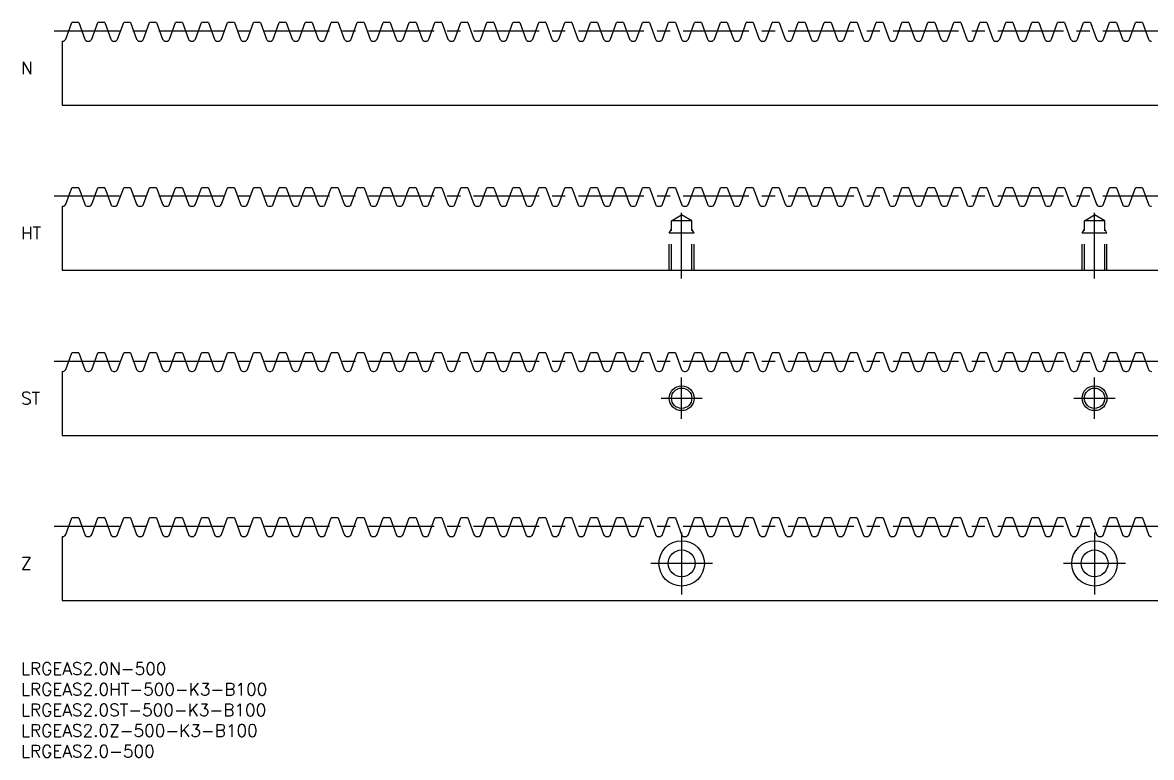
# Model space of a CAD drawing. Extents: x 0 to 547, y -23 to 155.
# Drawn here: x 0.4 to 273.8, y -23 to 155 of the extents above; entities that cross this region are included whole.
import ezdxf

# ---------------------------------------------------------------- set-up
doc = ezdxf.new("R2010")
doc.units = 0
doc.header["$LTSCALE"] = 0.5
doc.linetypes.add('CENTER', pattern=[50.8, 31.75, -6.35, 6.35, -6.35])
doc.linetypes.add('DASHED', pattern=[19.05, 12.7, -6.35])
for name, color, linetype in [('MSM_CENTER', 1, 'CENTER'), ('MSM_CONTINUOUS', 7, 'CONTINUOUS'), ('MSM_DASHED', 4, 'DASHED'), ('MSM_NARROW', 5, 'CONTINUOUS'), ('MSM_PART_NUMBER', 7, 'CONTINUOUS')]:
    doc.layers.add(name, color=color, linetype=linetype)
doc.styles.get("Standard").update_dxf_attribs({"font": 'txt.shx', "height": 3, "bigfont": 'bigfont.shx'})

msp = doc.modelspace()

# ---------------------------------------------------------------- linework, layer by layer
at = {"layer": 'MSM_CENTER'}
for p, q in [((8, 153), (512, 153)), ((8, 113), (512, 113)), ((160, 93), (160, 110.42)), ((260, 93), (260, 110.42)), ((8, 73), (512, 73)), ((160, 59), (160, 69)), ((260, 59), (260, 69)), ((155, 64), (165, 64)), ((255, 64), (265, 64)), ((8, 33), (512, 33)), ((160, 31.5), (160, 16.5)), ((260, 31.5), (260, 16.5)), ((167.5, 24), (152.5, 24)), ((267.5, 24), (252.5, 24))]:
    msp.add_line(p, q, dxfattribs=at)
at = {"layer": 'MSM_CONTINUOUS'}
for p, q in [((10.84, 151), (12.3, 155)), ((13.98, 155), (12.3, 155)), ((13.98, 155), (15.44, 151)), ((17.13, 151), (18.58, 155)), ((20.27, 155), (18.58, 155)), ((20.27, 155), (21.72, 151)), ((23.41, 151), (24.87, 155)), ((26.55, 155), (24.87, 155)), ((26.55, 155), (28.01, 151)), ((29.69, 151), (31.15, 155)), ((32.83, 155), (31.15, 155)), ((32.83, 155), (34.29, 151)), ((35.98, 151), (37.43, 155)), ((39.12, 155), (37.43, 155)), ((39.12, 155), (40.57, 151)), ((42.26, 151), (43.71, 155)), ((45.4, 155), (43.71, 155)), ((45.4, 155), (46.86, 151)), ((48.54, 151), (50, 155)), ((51.68, 155), (50, 155)), ((51.68, 155), (53.14, 151)), ((54.83, 151), (56.28, 155)), ((57.97, 155), (56.28, 155)), ((57.97, 155), (59.42, 151)), ((61.11, 151), (62.56, 155)), ((64.25, 155), (62.56, 155)), ((64.25, 155), (65.71, 151)), ((67.39, 151), (68.85, 155)), ((70.53, 155), (68.85, 155)), ((70.53, 155), (71.99, 151)), ((73.67, 151), (75.13, 155)), ((76.82, 155), (75.13, 155)), ((76.82, 155), (78.27, 151)), ((79.96, 151), (81.41, 155)), ((83.1, 155), (81.41, 155)), ((83.1, 155), (84.56, 151)), ((86.24, 151), (87.7, 155)), ((89.38, 155), (87.7, 155)), ((89.38, 155), (90.84, 151)), ((92.52, 151), (93.98, 155)), ((95.67, 155), (93.98, 155)), ((95.67, 155), (97.12, 151)), ((98.81, 151), (100.26, 155)), ((101.95, 155), (100.26, 155)), ((101.95, 155), (103.41, 151)), ((105.09, 151), (106.55, 155)), ((108.23, 155), (106.55, 155)), ((108.23, 155), (109.69, 151)), ((111.37, 151), (112.83, 155)), ((114.52, 155), (112.83, 155)), ((114.52, 155), (115.97, 151)), ((117.66, 151), (119.11, 155)), ((120.8, 155), (119.11, 155)), ((120.8, 155), (122.25, 151)), ((123.94, 151), (125.4, 155)), ((127.08, 155), (125.4, 155)), ((127.08, 155), (128.54, 151)), ((130.22, 151), (131.68, 155)), ((133.37, 155), (131.68, 155)), ((133.37, 155), (134.82, 151)), ((136.51, 151), (137.96, 155)), ((139.65, 155), (137.96, 155)), ((139.65, 155), (141.1, 151)), ((142.79, 151), (144.25, 155)), ((145.93, 155), (144.25, 155)), ((145.93, 155), (147.39, 151)), ((149.07, 151), (150.53, 155)), ((152.21, 155), (150.53, 155)), ((152.21, 155), (153.67, 151)), ((155.36, 151), (156.81, 155)), ((158.5, 155), (156.81, 155)), ((158.5, 155), (159.95, 151)), ((161.64, 151), (163.1, 155)), ((164.78, 155), (163.1, 155)), ((164.78, 155), (166.24, 151)), ((167.92, 151), (169.38, 155)), ((171.06, 155), (169.38, 155)), ((171.06, 155), (172.52, 151)), ((174.21, 151), (175.66, 155)), ((177.35, 155), (175.66, 155)), ((177.35, 155), (178.8, 151)), ((180.49, 151), (181.95, 155)), ((183.63, 155), (181.95, 155)), ((183.63, 155), (185.09, 151)), ((186.77, 151), (188.23, 155)), ((189.91, 155), (188.23, 155)), ((189.91, 155), (191.37, 151)), ((193.06, 151), (194.51, 155)), ((196.2, 155), (194.51, 155)), ((196.2, 155), (197.65, 151)), ((199.34, 151), (200.79, 155)), ((202.48, 155), (200.79, 155)), ((202.48, 155), (203.94, 151)), ((205.62, 151), (207.08, 155)), ((208.76, 155), (207.08, 155)), ((208.76, 155), (210.22, 151)), ((211.91, 151), (213.36, 155)), ((215.05, 155), (213.36, 155)), ((215.05, 155), (216.5, 151)), ((218.19, 151), (219.64, 155)), ((221.33, 155), (219.64, 155)), ((221.33, 155), (222.79, 151)), ((224.47, 151), (225.93, 155)), ((227.61, 155), (225.93, 155)), ((227.61, 155), (229.07, 151)), ((230.75, 151), (232.21, 155)), ((233.9, 155), (232.21, 155)), ((233.9, 155), (235.35, 151)), ((237.04, 151), (238.49, 155)), ((240.18, 155), (238.49, 155)), ((240.18, 155), (241.64, 151)), ((243.32, 151), (244.78, 155)), ((246.46, 155), (244.78, 155)), ((246.46, 155), (247.92, 151)), ((249.6, 151), (251.06, 155)), ((252.75, 155), (251.06, 155)), ((252.75, 155), (254.2, 151)), ((255.89, 151), (257.34, 155)), ((259.03, 155), (257.34, 155)), ((259.03, 155), (260.49, 151)), ((262.17, 151), (263.63, 155)), ((265.31, 155), (263.63, 155)), ((265.31, 155), (266.77, 151)), ((268.45, 151), (269.91, 155)), ((271.6, 155), (269.91, 155)), ((271.6, 155), (273.05, 151)), ((10, 150.5), (10.13, 150.5)), ((10, 150.5), (10, 135)), ((16.15, 150.5), (16.41, 150.5)), ((22.44, 150.5), (22.7, 150.5)), ((28.72, 150.5), (28.98, 150.5)), ((35, 150.5), (35.26, 150.5)), ((41.29, 150.5), (41.54, 150.5)), ((47.57, 150.5), (47.83, 150.5)), ((53.85, 150.5), (54.11, 150.5)), ((60.14, 150.5), (60.39, 150.5)), ((66.42, 150.5), (66.68, 150.5)), ((72.7, 150.5), (72.96, 150.5)), ((78.99, 150.5), (79.24, 150.5)), ((85.27, 150.5), (85.53, 150.5)), ((91.55, 150.5), (91.81, 150.5)), ((97.84, 150.5), (98.09, 150.5)), ((104.12, 150.5), (104.38, 150.5)), ((110.4, 150.5), (110.66, 150.5)), ((116.69, 150.5), (116.94, 150.5)), ((122.97, 150.5), (123.23, 150.5)), ((129.25, 150.5), (129.51, 150.5)), ((135.54, 150.5), (135.79, 150.5)), ((141.82, 150.5), (142.08, 150.5)), ((148.1, 150.5), (148.36, 150.5)), ((154.38, 150.5), (154.64, 150.5)), ((160.67, 150.5), (160.93, 150.5)), ((166.95, 150.5), (167.21, 150.5)), ((173.23, 150.5), (173.49, 150.5)), ((179.52, 150.5), (179.78, 150.5)), ((185.8, 150.5), (186.06, 150.5)), ((192.08, 150.5), (192.34, 150.5)), ((198.37, 150.5), (198.62, 150.5)), ((204.65, 150.5), (204.91, 150.5)), ((210.93, 150.5), (211.19, 150.5)), ((217.22, 150.5), (217.47, 150.5)), ((223.5, 150.5), (223.76, 150.5)), ((229.78, 150.5), (230.04, 150.5)), ((236.07, 150.5), (236.32, 150.5)), ((242.35, 150.5), (242.61, 150.5)), ((248.63, 150.5), (248.89, 150.5)), ((254.92, 150.5), (255.17, 150.5)), ((261.2, 150.5), (261.46, 150.5)), ((267.48, 150.5), (267.74, 150.5)), ((10, 135), (510, 135)), ((10.84, 111), (12.3, 115)), ((13.98, 115), (12.3, 115)), ((13.98, 115), (15.44, 111)), ((17.13, 111), (18.58, 115)), ((20.27, 115), (18.58, 115)), ((20.27, 115), (21.72, 111)), ((23.41, 111), (24.87, 115)), ((26.55, 115), (24.87, 115)), ((26.55, 115), (28.01, 111)), ((29.69, 111), (31.15, 115)), ((32.83, 115), (31.15, 115)), ((32.83, 115), (34.29, 111)), ((35.98, 111), (37.43, 115)), ((39.12, 115), (37.43, 115)), ((39.12, 115), (40.57, 111)), ((42.26, 111), (43.71, 115)), ((45.4, 115), (43.71, 115)), ((45.4, 115), (46.86, 111)), ((48.54, 111), (50, 115)), ((51.68, 115), (50, 115)), ((51.68, 115), (53.14, 111)), ((54.83, 111), (56.28, 115)), ((57.97, 115), (56.28, 115)), ((57.97, 115), (59.42, 111)), ((61.11, 111), (62.56, 115)), ((64.25, 115), (62.56, 115)), ((64.25, 115), (65.71, 111)), ((67.39, 111), (68.85, 115)), ((70.53, 115), (68.85, 115)), ((70.53, 115), (71.99, 111)), ((73.67, 111), (75.13, 115)), ((76.82, 115), (75.13, 115)), ((76.82, 115), (78.27, 111)), ((79.96, 111), (81.41, 115)), ((83.1, 115), (81.41, 115)), ((83.1, 115), (84.56, 111)), ((86.24, 111), (87.7, 115)), ((89.38, 115), (87.7, 115)), ((89.38, 115), (90.84, 111)), ((92.52, 111), (93.98, 115)), ((95.67, 115), (93.98, 115)), ((95.67, 115), (97.12, 111)), ((98.81, 111), (100.26, 115)), ((101.95, 115), (100.26, 115)), ((101.95, 115), (103.41, 111)), ((105.09, 111), (106.55, 115)), ((108.23, 115), (106.55, 115)), ((108.23, 115), (109.69, 111)), ((111.37, 111), (112.83, 115)), ((114.52, 115), (112.83, 115)), ((114.52, 115), (115.97, 111)), ((117.66, 111), (119.11, 115)), ((120.8, 115), (119.11, 115)), ((120.8, 115), (122.25, 111)), ((123.94, 111), (125.4, 115)), ((127.08, 115), (125.4, 115)), ((127.08, 115), (128.54, 111)), ((130.22, 111), (131.68, 115)), ((133.37, 115), (131.68, 115)), ((133.37, 115), (134.82, 111)), ((136.51, 111), (137.96, 115)), ((139.65, 115), (137.96, 115)), ((139.65, 115), (141.1, 111)), ((142.79, 111), (144.25, 115)), ((145.93, 115), (144.25, 115)), ((145.93, 115), (147.39, 111)), ((149.07, 111), (150.53, 115)), ((152.21, 115), (150.53, 115)), ((152.21, 115), (153.67, 111)), ((155.36, 111), (156.81, 115)), ((158.5, 115), (156.81, 115)), ((158.5, 115), (159.95, 111)), ((161.64, 111), (163.1, 115)), ((164.78, 115), (163.1, 115)), ((164.78, 115), (166.24, 111)), ((167.92, 111), (169.38, 115)), ((171.06, 115), (169.38, 115)), ((171.06, 115), (172.52, 111)), ((174.21, 111), (175.66, 115)), ((177.35, 115), (175.66, 115)), ((177.35, 115), (178.8, 111)), ((180.49, 111), (181.95, 115)), ((183.63, 115), (181.95, 115)), ((183.63, 115), (185.09, 111)), ((186.77, 111), (188.23, 115)), ((189.91, 115), (188.23, 115)), ((189.91, 115), (191.37, 111)), ((193.06, 111), (194.51, 115)), ((196.2, 115), (194.51, 115)), ((196.2, 115), (197.65, 111)), ((199.34, 111), (200.79, 115)), ((202.48, 115), (200.79, 115)), ((202.48, 115), (203.94, 111)), ((205.62, 111), (207.08, 115)), ((208.76, 115), (207.08, 115)), ((208.76, 115), (210.22, 111)), ((211.91, 111), (213.36, 115)), ((215.05, 115), (213.36, 115)), ((215.05, 115), (216.5, 111)), ((218.19, 111), (219.64, 115)), ((221.33, 115), (219.64, 115)), ((221.33, 115), (222.79, 111)), ((224.47, 111), (225.93, 115)), ((227.61, 115), (225.93, 115)), ((227.61, 115), (229.07, 111)), ((230.75, 111), (232.21, 115)), ((233.9, 115), (232.21, 115)), ((233.9, 115), (235.35, 111)), ((237.04, 111), (238.49, 115)), ((240.18, 115), (238.49, 115)), ((240.18, 115), (241.64, 111)), ((243.32, 111), (244.78, 115)), ((246.46, 115), (244.78, 115)), ((246.46, 115), (247.92, 111)), ((249.6, 111), (251.06, 115)), ((252.75, 115), (251.06, 115)), ((252.75, 115), (254.2, 111)), ((255.89, 111), (257.34, 115)), ((259.03, 115), (257.34, 115)), ((259.03, 115), (260.49, 111)), ((262.17, 111), (263.63, 115)), ((265.31, 115), (263.63, 115)), ((265.31, 115), (266.77, 111)), ((268.45, 111), (269.91, 115)), ((271.6, 115), (269.91, 115)), ((271.6, 115), (273.05, 111)), ((10, 110.5), (10.13, 110.5)), ((10, 110.5), (10, 95)), ((16.15, 110.5), (16.41, 110.5)), ((22.44, 110.5), (22.7, 110.5)), ((28.72, 110.5), (28.98, 110.5)), ((35, 110.5), (35.26, 110.5)), ((41.29, 110.5), (41.54, 110.5)), ((47.57, 110.5), (47.83, 110.5)), ((53.85, 110.5), (54.11, 110.5)), ((60.14, 110.5), (60.39, 110.5)), ((66.42, 110.5), (66.68, 110.5)), ((72.7, 110.5), (72.96, 110.5)), ((78.99, 110.5), (79.24, 110.5)), ((85.27, 110.5), (85.53, 110.5)), ((91.55, 110.5), (91.81, 110.5)), ((97.84, 110.5), (98.09, 110.5)), ((104.12, 110.5), (104.38, 110.5)), ((110.4, 110.5), (110.66, 110.5)), ((116.69, 110.5), (116.94, 110.5)), ((122.97, 110.5), (123.23, 110.5)), ((129.25, 110.5), (129.51, 110.5)), ((135.54, 110.5), (135.79, 110.5)), ((141.82, 110.5), (142.08, 110.5)), ((148.1, 110.5), (148.36, 110.5)), ((154.38, 110.5), (154.64, 110.5)), ((160.67, 110.5), (160.93, 110.5)), ((166.95, 110.5), (167.21, 110.5)), ((173.23, 110.5), (173.49, 110.5)), ((179.52, 110.5), (179.78, 110.5)), ((185.8, 110.5), (186.06, 110.5)), ((192.08, 110.5), (192.34, 110.5)), ((198.37, 110.5), (198.62, 110.5)), ((204.65, 110.5), (204.91, 110.5)), ((210.93, 110.5), (211.19, 110.5)), ((217.22, 110.5), (217.47, 110.5)), ((223.5, 110.5), (223.76, 110.5)), ((229.78, 110.5), (230.04, 110.5)), ((236.07, 110.5), (236.32, 110.5)), ((242.35, 110.5), (242.61, 110.5)), ((248.63, 110.5), (248.89, 110.5)), ((254.92, 110.5), (255.17, 110.5)), ((261.2, 110.5), (261.46, 110.5)), ((267.48, 110.5), (267.74, 110.5)), ((10, 95), (510, 95)), ((10.84, 71), (12.3, 75)), ((13.98, 75), (12.3, 75)), ((13.98, 75), (15.44, 71)), ((17.13, 71), (18.58, 75)), ((20.27, 75), (18.58, 75)), ((20.27, 75), (21.72, 71)), ((23.41, 71), (24.87, 75)), ((26.55, 75), (24.87, 75)), ((26.55, 75), (28.01, 71)), ((29.69, 71), (31.15, 75)), ((32.83, 75), (31.15, 75)), ((32.83, 75), (34.29, 71)), ((35.98, 71), (37.43, 75)), ((39.12, 75), (37.43, 75)), ((39.12, 75), (40.57, 71)), ((42.26, 71), (43.71, 75)), ((45.4, 75), (43.71, 75)), ((45.4, 75), (46.86, 71)), ((48.54, 71), (50, 75)), ((51.68, 75), (50, 75)), ((51.68, 75), (53.14, 71)), ((54.83, 71), (56.28, 75)), ((57.97, 75), (56.28, 75)), ((57.97, 75), (59.42, 71)), ((61.11, 71), (62.56, 75)), ((64.25, 75), (62.56, 75)), ((64.25, 75), (65.71, 71)), ((67.39, 71), (68.85, 75)), ((70.53, 75), (68.85, 75)), ((70.53, 75), (71.99, 71)), ((73.67, 71), (75.13, 75)), ((76.82, 75), (75.13, 75)), ((76.82, 75), (78.27, 71)), ((79.96, 71), (81.41, 75)), ((83.1, 75), (81.41, 75)), ((83.1, 75), (84.56, 71)), ((86.24, 71), (87.7, 75)), ((89.38, 75), (87.7, 75)), ((89.38, 75), (90.84, 71)), ((92.52, 71), (93.98, 75)), ((95.67, 75), (93.98, 75)), ((95.67, 75), (97.12, 71)), ((98.81, 71), (100.26, 75)), ((101.95, 75), (100.26, 75)), ((101.95, 75), (103.41, 71)), ((105.09, 71), (106.55, 75)), ((108.23, 75), (106.55, 75)), ((108.23, 75), (109.69, 71)), ((111.37, 71), (112.83, 75)), ((114.52, 75), (112.83, 75)), ((114.52, 75), (115.97, 71)), ((117.66, 71), (119.11, 75)), ((120.8, 75), (119.11, 75)), ((120.8, 75), (122.25, 71)), ((123.94, 71), (125.4, 75)), ((127.08, 75), (125.4, 75)), ((127.08, 75), (128.54, 71)), ((130.22, 71), (131.68, 75)), ((133.37, 75), (131.68, 75)), ((133.37, 75), (134.82, 71)), ((136.51, 71), (137.96, 75)), ((139.65, 75), (137.96, 75)), ((139.65, 75), (141.1, 71)), ((142.79, 71), (144.25, 75)), ((145.93, 75), (144.25, 75)), ((145.93, 75), (147.39, 71)), ((149.07, 71), (150.53, 75)), ((152.21, 75), (150.53, 75)), ((152.21, 75), (153.67, 71)), ((155.36, 71), (156.81, 75)), ((158.5, 75), (156.81, 75)), ((158.5, 75), (159.95, 71)), ((161.64, 71), (163.1, 75)), ((164.78, 75), (163.1, 75)), ((164.78, 75), (166.24, 71)), ((167.92, 71), (169.38, 75)), ((171.06, 75), (169.38, 75)), ((171.06, 75), (172.52, 71)), ((174.21, 71), (175.66, 75)), ((177.35, 75), (175.66, 75)), ((177.35, 75), (178.8, 71)), ((180.49, 71), (181.95, 75)), ((183.63, 75), (181.95, 75)), ((183.63, 75), (185.09, 71)), ((186.77, 71), (188.23, 75)), ((189.91, 75), (188.23, 75)), ((189.91, 75), (191.37, 71)), ((193.06, 71), (194.51, 75)), ((196.2, 75), (194.51, 75)), ((196.2, 75), (197.65, 71)), ((199.34, 71), (200.79, 75)), ((202.48, 75), (200.79, 75)), ((202.48, 75), (203.94, 71)), ((205.62, 71), (207.08, 75)), ((208.76, 75), (207.08, 75)), ((208.76, 75), (210.22, 71)), ((211.91, 71), (213.36, 75)), ((215.05, 75), (213.36, 75)), ((215.05, 75), (216.5, 71)), ((218.19, 71), (219.64, 75)), ((221.33, 75), (219.64, 75)), ((221.33, 75), (222.79, 71)), ((224.47, 71), (225.93, 75)), ((227.61, 75), (225.93, 75)), ((227.61, 75), (229.07, 71)), ((230.75, 71), (232.21, 75)), ((233.9, 75), (232.21, 75)), ((233.9, 75), (235.35, 71)), ((237.04, 71), (238.49, 75)), ((240.18, 75), (238.49, 75)), ((240.18, 75), (241.64, 71)), ((243.32, 71), (244.78, 75)), ((246.46, 75), (244.78, 75)), ((246.46, 75), (247.92, 71)), ((249.6, 71), (251.06, 75)), ((252.75, 75), (251.06, 75)), ((252.75, 75), (254.2, 71)), ((255.89, 71), (257.34, 75)), ((259.03, 75), (257.34, 75)), ((259.03, 75), (260.49, 71)), ((262.17, 71), (263.63, 75)), ((265.31, 75), (263.63, 75)), ((265.31, 75), (266.77, 71)), ((268.45, 71), (269.91, 75)), ((271.6, 75), (269.91, 75)), ((271.6, 75), (273.05, 71)), ((10, 70.5), (10.13, 70.5)), ((10, 70.5), (10, 55)), ((16.15, 70.5), (16.41, 70.5)), ((22.44, 70.5), (22.7, 70.5)), ((28.72, 70.5), (28.98, 70.5)), ((35, 70.5), (35.26, 70.5)), ((41.29, 70.5), (41.54, 70.5)), ((47.57, 70.5), (47.83, 70.5)), ((53.85, 70.5), (54.11, 70.5)), ((60.14, 70.5), (60.39, 70.5)), ((66.42, 70.5), (66.68, 70.5)), ((72.7, 70.5), (72.96, 70.5)), ((78.99, 70.5), (79.24, 70.5)), ((85.27, 70.5), (85.53, 70.5)), ((91.55, 70.5), (91.81, 70.5)), ((97.84, 70.5), (98.09, 70.5)), ((104.12, 70.5), (104.38, 70.5)), ((110.4, 70.5), (110.66, 70.5)), ((116.69, 70.5), (116.94, 70.5)), ((122.97, 70.5), (123.23, 70.5)), ((129.25, 70.5), (129.51, 70.5)), ((135.54, 70.5), (135.79, 70.5)), ((141.82, 70.5), (142.08, 70.5)), ((148.1, 70.5), (148.36, 70.5)), ((154.38, 70.5), (154.64, 70.5)), ((160.67, 70.5), (160.93, 70.5)), ((166.95, 70.5), (167.21, 70.5)), ((173.23, 70.5), (173.49, 70.5)), ((179.52, 70.5), (179.78, 70.5)), ((185.8, 70.5), (186.06, 70.5)), ((192.08, 70.5), (192.34, 70.5)), ((198.37, 70.5), (198.62, 70.5)), ((204.65, 70.5), (204.91, 70.5)), ((210.93, 70.5), (211.19, 70.5)), ((217.22, 70.5), (217.47, 70.5)), ((223.5, 70.5), (223.76, 70.5)), ((229.78, 70.5), (230.04, 70.5)), ((236.07, 70.5), (236.32, 70.5)), ((242.35, 70.5), (242.61, 70.5)), ((248.63, 70.5), (248.89, 70.5)), ((254.92, 70.5), (255.17, 70.5)), ((261.2, 70.5), (261.46, 70.5)), ((267.48, 70.5), (267.74, 70.5)), ((10, 55), (510, 55)), ((10.84, 31), (12.3, 35)), ((13.98, 35), (12.3, 35)), ((13.98, 35), (15.44, 31)), ((17.13, 31), (18.58, 35)), ((20.27, 35), (18.58, 35)), ((20.27, 35), (21.72, 31)), ((23.41, 31), (24.87, 35)), ((26.55, 35), (24.87, 35)), ((26.55, 35), (28.01, 31)), ((29.69, 31), (31.15, 35)), ((32.83, 35), (31.15, 35)), ((32.83, 35), (34.29, 31)), ((35.98, 31), (37.43, 35)), ((39.12, 35), (37.43, 35)), ((39.12, 35), (40.57, 31)), ((42.26, 31), (43.71, 35)), ((45.4, 35), (43.71, 35)), ((45.4, 35), (46.86, 31)), ((48.54, 31), (50, 35)), ((51.68, 35), (50, 35)), ((51.68, 35), (53.14, 31)), ((54.83, 31), (56.28, 35)), ((57.97, 35), (56.28, 35)), ((57.97, 35), (59.42, 31)), ((61.11, 31), (62.56, 35)), ((64.25, 35), (62.56, 35)), ((64.25, 35), (65.71, 31)), ((67.39, 31), (68.85, 35)), ((70.53, 35), (68.85, 35)), ((70.53, 35), (71.99, 31)), ((73.67, 31), (75.13, 35)), ((76.82, 35), (75.13, 35)), ((76.82, 35), (78.27, 31)), ((79.96, 31), (81.41, 35)), ((83.1, 35), (81.41, 35)), ((83.1, 35), (84.56, 31)), ((86.24, 31), (87.7, 35)), ((89.38, 35), (87.7, 35)), ((89.38, 35), (90.84, 31)), ((92.52, 31), (93.98, 35)), ((95.67, 35), (93.98, 35)), ((95.67, 35), (97.12, 31)), ((98.81, 31), (100.26, 35)), ((101.95, 35), (100.26, 35)), ((101.95, 35), (103.41, 31)), ((105.09, 31), (106.55, 35)), ((108.23, 35), (106.55, 35)), ((108.23, 35), (109.69, 31)), ((111.37, 31), (112.83, 35)), ((114.52, 35), (112.83, 35)), ((114.52, 35), (115.97, 31)), ((117.66, 31), (119.11, 35)), ((120.8, 35), (119.11, 35)), ((120.8, 35), (122.25, 31)), ((123.94, 31), (125.4, 35)), ((127.08, 35), (125.4, 35)), ((127.08, 35), (128.54, 31)), ((130.22, 31), (131.68, 35)), ((133.37, 35), (131.68, 35)), ((133.37, 35), (134.82, 31)), ((136.51, 31), (137.96, 35)), ((139.65, 35), (137.96, 35)), ((139.65, 35), (141.1, 31)), ((142.79, 31), (144.25, 35)), ((145.93, 35), (144.25, 35)), ((145.93, 35), (147.39, 31)), ((149.07, 31), (150.53, 35)), ((152.21, 35), (150.53, 35)), ((152.21, 35), (153.67, 31)), ((155.36, 31), (156.81, 35)), ((158.5, 35), (156.81, 35)), ((158.5, 35), (159.95, 31)), ((161.64, 31), (163.1, 35)), ((164.78, 35), (163.1, 35)), ((164.78, 35), (166.24, 31)), ((167.92, 31), (169.38, 35)), ((171.06, 35), (169.38, 35)), ((171.06, 35), (172.52, 31)), ((174.21, 31), (175.66, 35)), ((177.35, 35), (175.66, 35)), ((177.35, 35), (178.8, 31)), ((180.49, 31), (181.95, 35)), ((183.63, 35), (181.95, 35)), ((183.63, 35), (185.09, 31)), ((186.77, 31), (188.23, 35)), ((189.91, 35), (188.23, 35)), ((189.91, 35), (191.37, 31)), ((193.06, 31), (194.51, 35)), ((196.2, 35), (194.51, 35)), ((196.2, 35), (197.65, 31)), ((199.34, 31), (200.79, 35)), ((202.48, 35), (200.79, 35)), ((202.48, 35), (203.94, 31)), ((205.62, 31), (207.08, 35)), ((208.76, 35), (207.08, 35)), ((208.76, 35), (210.22, 31)), ((211.91, 31), (213.36, 35)), ((215.05, 35), (213.36, 35)), ((215.05, 35), (216.5, 31)), ((218.19, 31), (219.64, 35)), ((221.33, 35), (219.64, 35)), ((221.33, 35), (222.79, 31)), ((224.47, 31), (225.93, 35)), ((227.61, 35), (225.93, 35)), ((227.61, 35), (229.07, 31)), ((230.75, 31), (232.21, 35)), ((233.9, 35), (232.21, 35)), ((233.9, 35), (235.35, 31)), ((237.04, 31), (238.49, 35)), ((240.18, 35), (238.49, 35)), ((240.18, 35), (241.64, 31)), ((243.32, 31), (244.78, 35)), ((246.46, 35), (244.78, 35)), ((246.46, 35), (247.92, 31)), ((249.6, 31), (251.06, 35)), ((252.75, 35), (251.06, 35)), ((252.75, 35), (254.2, 31)), ((255.89, 31), (257.34, 35)), ((259.03, 35), (257.34, 35)), ((259.03, 35), (260.49, 31)), ((262.17, 31), (263.63, 35)), ((265.31, 35), (263.63, 35)), ((265.31, 35), (266.77, 31)), ((268.45, 31), (269.91, 35)), ((271.6, 35), (269.91, 35)), ((271.6, 35), (273.05, 31)), ((10, 30.5), (10.13, 30.5)), ((10, 30.5), (10, 15)), ((16.15, 30.5), (16.41, 30.5)), ((22.44, 30.5), (22.7, 30.5)), ((28.72, 30.5), (28.98, 30.5)), ((35, 30.5), (35.26, 30.5)), ((41.29, 30.5), (41.54, 30.5)), ((47.57, 30.5), (47.83, 30.5)), ((53.85, 30.5), (54.11, 30.5)), ((60.14, 30.5), (60.39, 30.5)), ((66.42, 30.5), (66.68, 30.5)), ((72.7, 30.5), (72.96, 30.5)), ((78.99, 30.5), (79.24, 30.5)), ((85.27, 30.5), (85.53, 30.5)), ((91.55, 30.5), (91.81, 30.5)), ((97.84, 30.5), (98.09, 30.5)), ((104.12, 30.5), (104.38, 30.5)), ((110.4, 30.5), (110.66, 30.5)), ((116.69, 30.5), (116.94, 30.5)), ((122.97, 30.5), (123.23, 30.5)), ((129.25, 30.5), (129.51, 30.5)), ((135.54, 30.5), (135.79, 30.5)), ((141.82, 30.5), (142.08, 30.5)), ((148.1, 30.5), (148.36, 30.5)), ((154.38, 30.5), (154.64, 30.5)), ((160.67, 30.5), (160.93, 30.5)), ((166.95, 30.5), (167.21, 30.5)), ((173.23, 30.5), (173.49, 30.5)), ((179.52, 30.5), (179.78, 30.5)), ((185.8, 30.5), (186.06, 30.5)), ((192.08, 30.5), (192.34, 30.5)), ((198.37, 30.5), (198.62, 30.5)), ((204.65, 30.5), (204.91, 30.5)), ((210.93, 30.5), (211.19, 30.5)), ((217.22, 30.5), (217.47, 30.5)), ((223.5, 30.5), (223.76, 30.5)), ((229.78, 30.5), (230.04, 30.5)), ((236.07, 30.5), (236.32, 30.5)), ((242.35, 30.5), (242.61, 30.5)), ((248.63, 30.5), (248.89, 30.5)), ((254.92, 30.5), (255.17, 30.5)), ((261.2, 30.5), (261.46, 30.5)), ((267.48, 30.5), (267.74, 30.5)), ((10, 15), (510, 15))]:
    msp.add_line(p, q, dxfattribs=at)
for centre, radius in [((160, 64), 2.46), ((260, 64), 2.46), ((160, 24), 5.5), ((260, 24), 5.5), ((160, 24), 3.25), ((260, 24), 3.25)]:
    msp.add_circle(centre, radius, dxfattribs=at)
for centre, start, end in [((10.13, 151.26), 270, 340), ((16.15, 151.26), 200, 270), ((16.41, 151.26), 270, 340), ((22.44, 151.26), 200, 270), ((22.7, 151.26), 270, 340), ((28.72, 151.26), 200, 270), ((28.98, 151.26), 270, 340), ((35, 151.26), 200, 270), ((35.26, 151.26), 270, 340), ((41.29, 151.26), 200, 270), ((41.54, 151.26), 270, 340), ((47.57, 151.26), 200, 270), ((47.83, 151.26), 270, 340), ((53.85, 151.26), 200, 270), ((54.11, 151.26), 270, 340), ((60.14, 151.26), 200, 270), ((60.39, 151.26), 270, 340), ((66.42, 151.26), 200, 270), ((66.68, 151.26), 270, 340), ((72.7, 151.26), 200, 270), ((72.96, 151.26), 270, 340), ((78.99, 151.26), 200, 270), ((79.24, 151.26), 270, 340), ((85.27, 151.26), 200, 270), ((85.53, 151.26), 270, 340), ((91.55, 151.26), 200, 270), ((91.81, 151.26), 270, 340), ((97.84, 151.26), 200, 270), ((98.09, 151.26), 270, 340), ((104.12, 151.26), 200, 270), ((104.38, 151.26), 270, 340), ((110.4, 151.26), 200, 270), ((110.66, 151.26), 270, 340), ((116.69, 151.26), 200, 270), ((116.94, 151.26), 270, 340), ((122.97, 151.26), 200, 270), ((123.23, 151.26), 270, 340), ((129.25, 151.26), 200, 270), ((129.51, 151.26), 270, 340), ((135.54, 151.26), 200, 270), ((135.79, 151.26), 270, 340), ((141.82, 151.26), 200, 270), ((142.08, 151.26), 270, 340), ((148.1, 151.26), 200, 270), ((148.36, 151.26), 270, 340), ((154.38, 151.26), 200, 270), ((154.64, 151.26), 270, 340), ((160.67, 151.26), 200, 270), ((160.93, 151.26), 270, 340), ((166.95, 151.26), 200, 270), ((167.21, 151.26), 270, 340), ((173.23, 151.26), 200, 270), ((173.49, 151.26), 270, 340), ((179.52, 151.26), 200, 270), ((179.78, 151.26), 270, 340), ((185.8, 151.26), 200, 270), ((186.06, 151.26), 270, 340), ((192.08, 151.26), 200, 270), ((192.34, 151.26), 270, 340), ((198.37, 151.26), 200, 270), ((198.62, 151.26), 270, 340), ((204.65, 151.26), 200, 270), ((204.91, 151.26), 270, 340), ((210.93, 151.26), 200, 270), ((211.19, 151.26), 270, 340), ((217.22, 151.26), 200, 270), ((217.47, 151.26), 270, 340), ((223.5, 151.26), 200, 270), ((223.76, 151.26), 270, 340), ((229.78, 151.26), 200, 270), ((230.04, 151.26), 270, 340), ((236.07, 151.26), 200, 270), ((236.32, 151.26), 270, 340), ((242.35, 151.26), 200, 270), ((242.61, 151.26), 270, 340), ((248.63, 151.26), 200, 270), ((248.89, 151.26), 270, 340), ((254.92, 151.26), 200, 270), ((255.17, 151.26), 270, 340), ((261.2, 151.26), 200, 270), ((261.46, 151.26), 270, 340), ((267.48, 151.26), 200, 270), ((267.74, 151.26), 270, 340), ((273.77, 151.26), 200, 270), ((10.13, 111.26), 270, 340), ((16.15, 111.26), 200, 270), ((16.41, 111.26), 270, 340), ((22.44, 111.26), 200, 270), ((22.7, 111.26), 270, 340), ((28.72, 111.26), 200, 270), ((28.98, 111.26), 270, 340), ((35, 111.26), 200, 270), ((35.26, 111.26), 270, 340), ((41.29, 111.26), 200, 270), ((41.54, 111.26), 270, 340), ((47.57, 111.26), 200, 270), ((47.83, 111.26), 270, 340), ((53.85, 111.26), 200, 270), ((54.11, 111.26), 270, 340), ((60.14, 111.26), 200, 270), ((60.39, 111.26), 270, 340), ((66.42, 111.26), 200, 270), ((66.68, 111.26), 270, 340), ((72.7, 111.26), 200, 270), ((72.96, 111.26), 270, 340), ((78.99, 111.26), 200, 270), ((79.24, 111.26), 270, 340), ((85.27, 111.26), 200, 270), ((85.53, 111.26), 270, 340), ((91.55, 111.26), 200, 270), ((91.81, 111.26), 270, 340), ((97.84, 111.26), 200, 270), ((98.09, 111.26), 270, 340), ((104.12, 111.26), 200, 270), ((104.38, 111.26), 270, 340), ((110.4, 111.26), 200, 270), ((110.66, 111.26), 270, 340), ((116.69, 111.26), 200, 270), ((116.94, 111.26), 270, 340), ((122.97, 111.26), 200, 270), ((123.23, 111.26), 270, 340), ((129.25, 111.26), 200, 270), ((129.51, 111.26), 270, 340), ((135.54, 111.26), 200, 270), ((135.79, 111.26), 270, 340), ((141.82, 111.26), 200, 270), ((142.08, 111.26), 270, 340), ((148.1, 111.26), 200, 270), ((148.36, 111.26), 270, 340), ((154.38, 111.26), 200, 270), ((154.64, 111.26), 270, 340), ((160.67, 111.26), 200, 270), ((160.93, 111.26), 270, 340), ((166.95, 111.26), 200, 270), ((167.21, 111.26), 270, 340), ((173.23, 111.26), 200, 270), ((173.49, 111.26), 270, 340), ((179.52, 111.26), 200, 270), ((179.78, 111.26), 270, 340), ((185.8, 111.26), 200, 270), ((186.06, 111.26), 270, 340), ((192.08, 111.26), 200, 270), ((192.34, 111.26), 270, 340), ((198.37, 111.26), 200, 270), ((198.62, 111.26), 270, 340), ((204.65, 111.26), 200, 270), ((204.91, 111.26), 270, 340), ((210.93, 111.26), 200, 270), ((211.19, 111.26), 270, 340), ((217.22, 111.26), 200, 270), ((217.47, 111.26), 270, 340), ((223.5, 111.26), 200, 270), ((223.76, 111.26), 270, 340), ((229.78, 111.26), 200, 270), ((230.04, 111.26), 270, 340), ((236.07, 111.26), 200, 270), ((236.32, 111.26), 270, 340), ((242.35, 111.26), 200, 270), ((242.61, 111.26), 270, 340), ((248.63, 111.26), 200, 270), ((248.89, 111.26), 270, 340), ((254.92, 111.26), 200, 270), ((255.17, 111.26), 270, 340), ((261.2, 111.26), 200, 270), ((261.46, 111.26), 270, 340), ((267.48, 111.26), 200, 270), ((267.74, 111.26), 270, 340), ((273.77, 111.26), 200, 270), ((10.13, 71.26), 270, 340), ((16.15, 71.26), 200, 270), ((16.41, 71.26), 270, 340), ((22.44, 71.26), 200, 270), ((22.7, 71.26), 270, 340), ((28.72, 71.26), 200, 270), ((28.98, 71.26), 270, 340), ((35, 71.26), 200, 270), ((35.26, 71.26), 270, 340), ((41.29, 71.26), 200, 270), ((41.54, 71.26), 270, 340), ((47.57, 71.26), 200, 270), ((47.83, 71.26), 270, 340), ((53.85, 71.26), 200, 270), ((54.11, 71.26), 270, 340), ((60.14, 71.26), 200, 270), ((60.39, 71.26), 270, 340), ((66.42, 71.26), 200, 270), ((66.68, 71.26), 270, 340), ((72.7, 71.26), 200, 270), ((72.96, 71.26), 270, 340), ((78.99, 71.26), 200, 270), ((79.24, 71.26), 270, 340), ((85.27, 71.26), 200, 270), ((85.53, 71.26), 270, 340), ((91.55, 71.26), 200, 270), ((91.81, 71.26), 270, 340), ((97.84, 71.26), 200, 270), ((98.09, 71.26), 270, 340), ((104.12, 71.26), 200, 270), ((104.38, 71.26), 270, 340), ((110.4, 71.26), 200, 270), ((110.66, 71.26), 270, 340), ((116.69, 71.26), 200, 270), ((116.94, 71.26), 270, 340), ((122.97, 71.26), 200, 270), ((123.23, 71.26), 270, 340), ((129.25, 71.26), 200, 270), ((129.51, 71.26), 270, 340), ((135.54, 71.26), 200, 270), ((135.79, 71.26), 270, 340), ((141.82, 71.26), 200, 270), ((142.08, 71.26), 270, 340), ((148.1, 71.26), 200, 270), ((148.36, 71.26), 270, 340), ((154.38, 71.26), 200, 270), ((154.64, 71.26), 270, 340), ((160.67, 71.26), 200, 270), ((160.93, 71.26), 270, 340), ((166.95, 71.26), 200, 270), ((167.21, 71.26), 270, 340), ((173.23, 71.26), 200, 270), ((173.49, 71.26), 270, 340), ((179.52, 71.26), 200, 270), ((179.78, 71.26), 270, 340), ((185.8, 71.26), 200, 270), ((186.06, 71.26), 270, 340), ((192.08, 71.26), 200, 270), ((192.34, 71.26), 270, 340), ((198.37, 71.26), 200, 270), ((198.62, 71.26), 270, 340), ((204.65, 71.26), 200, 270), ((204.91, 71.26), 270, 340), ((210.93, 71.26), 200, 270), ((211.19, 71.26), 270, 340), ((217.22, 71.26), 200, 270), ((217.47, 71.26), 270, 340), ((223.5, 71.26), 200, 270), ((223.76, 71.26), 270, 340), ((229.78, 71.26), 200, 270), ((230.04, 71.26), 270, 340), ((236.07, 71.26), 200, 270), ((236.32, 71.26), 270, 340), ((242.35, 71.26), 200, 270), ((242.61, 71.26), 270, 340), ((248.63, 71.26), 200, 270), ((248.89, 71.26), 270, 340), ((254.92, 71.26), 200, 270), ((255.17, 71.26), 270, 340), ((261.2, 71.26), 200, 270), ((261.46, 71.26), 270, 340), ((267.48, 71.26), 200, 270), ((267.74, 71.26), 270, 340), ((273.77, 71.26), 200, 270), ((10.13, 31.26), 270, 340), ((16.15, 31.26), 200, 270), ((16.41, 31.26), 270, 340), ((22.44, 31.26), 200, 270), ((22.7, 31.26), 270, 340), ((28.72, 31.26), 200, 270), ((28.98, 31.26), 270, 340), ((35, 31.26), 200, 270), ((35.26, 31.26), 270, 340), ((41.29, 31.26), 200, 270), ((41.54, 31.26), 270, 340), ((47.57, 31.26), 200, 270), ((47.83, 31.26), 270, 340), ((53.85, 31.26), 200, 270), ((54.11, 31.26), 270, 340), ((60.14, 31.26), 200, 270), ((60.39, 31.26), 270, 340), ((66.42, 31.26), 200, 270), ((66.68, 31.26), 270, 340), ((72.7, 31.26), 200, 270), ((72.96, 31.26), 270, 340), ((78.99, 31.26), 200, 270), ((79.24, 31.26), 270, 340), ((85.27, 31.26), 200, 270), ((85.53, 31.26), 270, 340), ((91.55, 31.26), 200, 270), ((91.81, 31.26), 270, 340), ((97.84, 31.26), 200, 270), ((98.09, 31.26), 270, 340), ((104.12, 31.26), 200, 270), ((104.38, 31.26), 270, 340), ((110.4, 31.26), 200, 270), ((110.66, 31.26), 270, 340), ((116.69, 31.26), 200, 270), ((116.94, 31.26), 270, 340), ((122.97, 31.26), 200, 270), ((123.23, 31.26), 270, 340), ((129.25, 31.26), 200, 270), ((129.51, 31.26), 270, 340), ((135.54, 31.26), 200, 270), ((135.79, 31.26), 270, 340), ((141.82, 31.26), 200, 270), ((142.08, 31.26), 270, 340), ((148.1, 31.26), 200, 270), ((148.36, 31.26), 270, 340), ((154.38, 31.26), 200, 270), ((154.64, 31.26), 270, 340), ((160.67, 31.26), 200, 270), ((160.93, 31.26), 270, 340), ((166.95, 31.26), 200, 270), ((167.21, 31.26), 270, 340), ((173.23, 31.26), 200, 270), ((173.49, 31.26), 270, 340), ((179.52, 31.26), 200, 270), ((179.78, 31.26), 270, 340), ((185.8, 31.26), 200, 270), ((186.06, 31.26), 270, 340), ((192.08, 31.26), 200, 270), ((192.34, 31.26), 270, 340), ((198.37, 31.26), 200, 270), ((198.62, 31.26), 270, 340), ((204.65, 31.26), 200, 270), ((204.91, 31.26), 270, 340), ((210.93, 31.26), 200, 270), ((211.19, 31.26), 270, 340), ((217.22, 31.26), 200, 270), ((217.47, 31.26), 270, 340), ((223.5, 31.26), 200, 270), ((223.76, 31.26), 270, 340), ((229.78, 31.26), 200, 270), ((230.04, 31.26), 270, 340), ((236.07, 31.26), 200, 270), ((236.32, 31.26), 270, 340), ((242.35, 31.26), 200, 270), ((242.61, 31.26), 270, 340), ((248.63, 31.26), 200, 270), ((248.89, 31.26), 270, 340), ((254.92, 31.26), 200, 270), ((255.17, 31.26), 270, 340), ((261.2, 31.26), 200, 270), ((261.46, 31.26), 270, 340), ((267.48, 31.26), 200, 270), ((267.74, 31.26), 270, 340), ((273.77, 31.26), 200, 270)]:
    msp.add_arc(centre, 0.76, start, end, dxfattribs=at)
at = {"layer": 'MSM_DASHED'}
for p, q in [((157.54, 107), (160, 108.42)), ((162.46, 107), (157.54, 107)), ((157.54, 95), (157.54, 107)), ((162.46, 107), (160, 108.42)), ((162.46, 95), (162.46, 107)), ((257.54, 107), (260, 108.42)), ((262.46, 107), (257.54, 107)), ((257.54, 95), (257.54, 107)), ((262.46, 107), (260, 108.42)), ((262.46, 95), (262.46, 107)), ((157, 104), (157.54, 104.94)), ((163, 104), (157, 104)), ((157, 95), (157, 104)), ((163, 104), (162.46, 104.94)), ((163, 95), (163, 104)), ((257, 104), (257.54, 104.94)), ((263, 104), (257, 104)), ((257, 95), (257, 104)), ((263, 104), (262.46, 104.94)), ((263, 95), (263, 104))]:
    msp.add_line(p, q, dxfattribs=at)
at = {"layer": 'MSM_NARROW'}
for centre in [(160, 64), (260, 64)]:
    msp.add_circle(centre, 3, dxfattribs=at)

# ---------------------------------------------------------------- texts
at = {"layer": 'MSM_PART_NUMBER', "linetype": 'CONTINUOUS'}
for s, p in [('N', (0, 142.5)), ('HT', (0, 102.5)), ('ST', (0, 62.5)), ('Z', (0, 22.5)), ('LRGEAS2.0N-500', (0, -3)), ('LRGEAS2.0HT-500-K3-B100', (0, -8)), ('LRGEAS2.0ST-500-K3-B100', (0, -13)), ('LRGEAS2.0Z-500-K3-B100', (0, -18)), ('LRGEAS2.0-500', (0, -23))]:
    msp.add_text(s, height=3, dxfattribs=at).set_placement(p)

doc.saveas('drawing.dxf')
